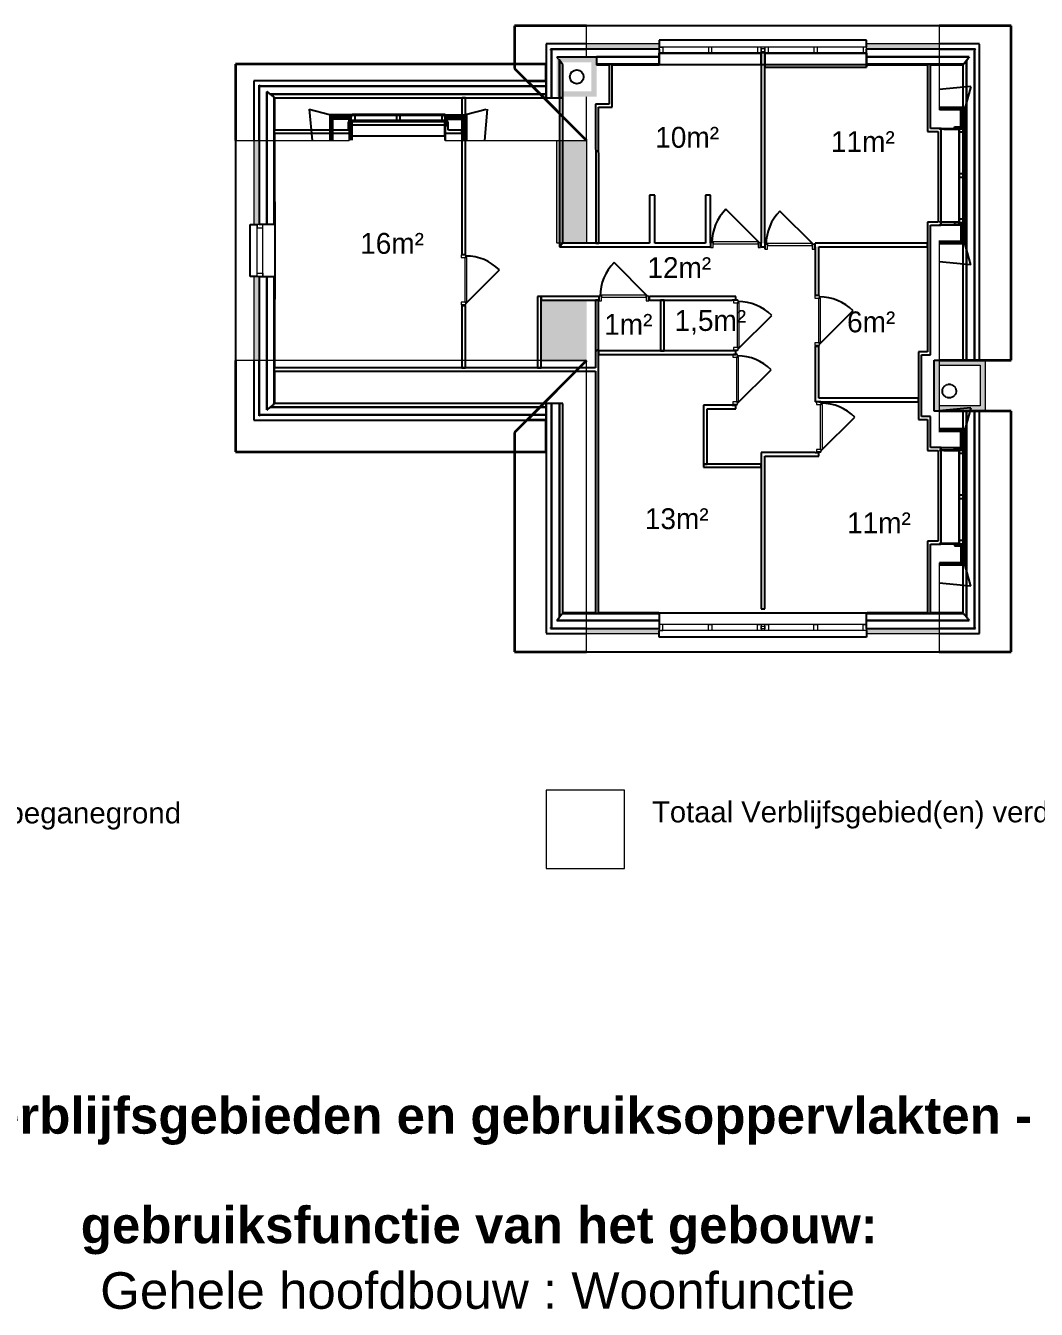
# Model space of a CAD drawing. Header units: millimetres. Extents: x -245 to 49755, y -245 to 41806.
# Drawn here: x 35945 to 39171, y 16622 to 20722 of the extents above; entities that cross this region are included whole.
import ezdxf

# ---------------------------------------------------------------- set-up
doc = ezdxf.new("R2010")
doc.units = ezdxf.units.MM
doc.linetypes.add('PUNKT2_S9', pattern=[1, 0, -1])
doc.linetypes.add('VERDECKT2_S2', pattern=[2.7, 2, -0.7])
doc.layers.add('Standard', color=7, linetype='Continuous', lineweight=25)
doc.styles.add('ARIAL', font='arial.ttf')

msp = doc.modelspace()

# ---------------------------------------------------------------- hatches: boundary and pattern name
at = {"layer": 'Standard', "linetype": 'PUNKT2_S9', "lineweight": 18}
h = msp.add_hatch(color=59, dxfattribs=at)
h.paths.add_polyline_path([(37735.2, 20663.4), (37735.2, 20646.7), (37967.4, 20646.7), (37967.4, 20663.4)])
h.paths.add_polyline_path([(38629.1, 20663.4), (38629.1, 20646.7), (38861.2, 20646.7), (38861.2, 20663.4)])
at = {"layer": 'Standard', "linetype": 'PUNKT2_S9', "lineweight": 25}
h = msp.add_hatch(color=59, dxfattribs=at)
h.paths.add_polyline_path([(37640.2, 20621.7), (37640.2, 20495.1), (37766.9, 20495.1), (37766.9, 20621.7)])
h.paths.add_polyline_path([(37656.9, 20511.7), (37656.9, 20605.1), (37750.2, 20605.1), (37750.2, 20511.7)], flags=16)
at = {"layer": 'Standard', "linetype": 'PUNKT2_S9', "lineweight": 18}
h = msp.add_hatch(color=59, dxfattribs=at)
h.paths.add_polyline_path([(36673.2, 19920.1), (36673.2, 19651.9), (36689.9, 19651.9), (36689.9, 19920.1)])
h.paths.add_polyline_path([(36673.2, 20086.7), (36689.9, 20086.7), (36689.9, 20354.9), (36673.2, 20354.9)])
at = {"layer": 'Standard', "linetype": 'PUNKT2_S9', "lineweight": 25}
for points in [[(37735.2, 20354.9), (37639.9, 20354.9), (37639.9, 20026.7), (37735.2, 20026.7)], [(37735.2, 19844.7), (37589.9, 19844.7), (37589.9, 19651.9), (37735.2, 19651.9)]]:
    msp.add_hatch(color=253, dxfattribs=at).paths.add_polyline_path(points)
at = {"layer": 'Standard', "linetype": 'PUNKT2_S9', "lineweight": 18}
for points in [[(38844.9, 19653.9), (38844.9, 19490.5), (38861.6, 19507.2), (38861.6, 19637.2)], [(38991.6, 19637.2), (39008.2, 19653.9), (38844.9, 19653.9), (38861.6, 19637.2)], [(38991.6, 19507.2), (39008.2, 19490.5), (39008.2, 19653.9), (38991.6, 19637.2)], [(38844.9, 19490.5), (39008.2, 19490.5), (38991.6, 19507.2), (38861.6, 19507.2)]]:
    msp.add_hatch(color=59, dxfattribs=at).paths.add_polyline_path(points)
h = msp.add_hatch(color=59, dxfattribs=at)
h.paths.add_polyline_path([(38629.1, 18780.1), (38861.2, 18780.1), (38861.2, 18796.7), (38629.1, 18796.7)])
h.paths.add_polyline_path([(37967.4, 18796.7), (37735.2, 18796.7), (37735.2, 18780.1), (37967.4, 18780.1)])

# ---------------------------------------------------------------- linework, layer by layer
at = {"layer": 'Standard', "color": 253, "linetype": 'Continuous', "lineweight": 18}
for p, q in [((37735.2, 20721.7), (37505.6, 20721.7)), ((37505.6, 20721.7), (37505.6, 20598.5)), ((39090.9, 20721.7), (38861.2, 20721.7)), ((39090.9, 19653.9), (39090.9, 20721.7)), ((37505.6, 20598.5), (36614.9, 20598.5)), ((36614.9, 20598.5), (36614.9, 20354.9)), ((37505.6, 20598.5), (37505.6, 20584.5)), ((37606.6, 20598.5), (37505.6, 20598.5)), ((37505.6, 20584.5), (37735.2, 20354.9)), ((37606.6, 20545.1), (37606.6, 20598.5)), ((37735.2, 20354.9), (37545, 20545.1)), ((37545, 20545.1), (37606.6, 20545.1)), ((36614.9, 19651.9), (36614.9, 19360.7)), ((37735.2, 19651.9), (37505.6, 19422.3)), ((37545, 19461.7), (37735.2, 19651.9)), ((38861.2, 19653.9), (39090.9, 19653.9)), ((39090.9, 19490.5), (38861.2, 19490.5)), ((39090.9, 18721.7), (39090.9, 19490.5)), ((37606.6, 19461.7), (37545, 19461.7)), ((37606.6, 19360.7), (37606.6, 19461.7)), ((37505.6, 19422.3), (37505.6, 19360.7)), ((36614.9, 19360.7), (37505.6, 19360.7)), ((37505.6, 19360.7), (37505.6, 18721.7)), ((37505.6, 19360.7), (37606.6, 19360.7)), ((37505.6, 18721.7), (37735.2, 18721.7)), ((38861.2, 18721.7), (39090.9, 18721.7))]:
    msp.add_line(p, q, dxfattribs=at)
at = {"layer": 'Standard', "color": 255, "linetype": 'Continuous', "lineweight": 35}
for p, q in [((37735.2, 20721.7), (37505.6, 20721.7)), ((37505.6, 20721.7), (37505.6, 20598.5)), ((39090.9, 20721.7), (38861.2, 20721.7)), ((39090.9, 19653.9), (39090.9, 20721.7)), ((37505.6, 20598.5), (36614.9, 20598.5)), ((36614.9, 20598.5), (36614.9, 20354.9)), ((37505.6, 20598.5), (37505.6, 20584.5)), ((37606.6, 20598.5), (37505.6, 20598.5)), ((37505.6, 20584.5), (37735.2, 20354.9)), ((37606.6, 20545.1), (37606.6, 20598.5)), ((37735.2, 20354.9), (37545, 20545.1)), ((37545, 20545.1), (37606.6, 20545.1)), ((36614.9, 19651.9), (36614.9, 19360.7)), ((37735.2, 19651.9), (37505.6, 19422.3)), ((37545, 19461.7), (37735.2, 19651.9)), ((38861.2, 19653.9), (39090.9, 19653.9)), ((39090.9, 19490.5), (38861.2, 19490.5)), ((39090.9, 18721.7), (39090.9, 19490.5)), ((37606.6, 19461.7), (37545, 19461.7)), ((37606.6, 19360.7), (37606.6, 19461.7)), ((37505.6, 19422.3), (37505.6, 19360.7)), ((36614.9, 19360.7), (37505.6, 19360.7)), ((37505.6, 19360.7), (37505.6, 18721.7)), ((37505.6, 19360.7), (37606.6, 19360.7)), ((37505.6, 18721.7), (37735.2, 18721.7)), ((38861.2, 18721.7), (39090.9, 18721.7))]:
    msp.add_line(p, q, dxfattribs=at)
at = {"layer": 'Standard', "color": 96, "linetype": 'VERDECKT2_S2', "lineweight": 18}
for p, q in [((37735.2, 20621.7), (37735.2, 20721.7)), ((38861.2, 20721.7), (38861.2, 20452.5)), ((37735.2, 20354.9), (37735.2, 20495.1)), ((36614.9, 20354.9), (36976.8, 20354.9)), ((37283.9, 20354.9), (37448.2, 20354.9)), ((37448.2, 20354.9), (37735.2, 20354.9)), ((38861.2, 20032.9), (38861.2, 19426)), ((37735.2, 19651.9), (36614.9, 19651.9)), ((37735.2, 18721.7), (37735.2, 19651.9)), ((38861.2, 19006.4), (38861.2, 18721.7))]:
    msp.add_line(p, q, dxfattribs=at)
at = {"layer": 'Standard', "color": 1, "linetype": 'VERDECKT2_S2', "lineweight": -3}
for p, q in [((38298.2, 20721.7), (37735.2, 20721.7)), ((38298.2, 20721.7), (37735.2, 20721.7)), ((38861.2, 20721.7), (38298.2, 20721.7)), ((38861.2, 20721.7), (38298.2, 20721.7)), ((37606.6, 20663.4), (37606.6, 20491.7)), ((37735.2, 20663.4), (37606.6, 20663.4)), ((38989.9, 20663.4), (38861.2, 20663.4)), ((38989.9, 19653.9), (38989.9, 20663.4)), ((37623.2, 20642.6), (37619.9, 20646.7)), ((37619.9, 20646.7), (37735.2, 20646.7)), ((37735.2, 20646.7), (37619.9, 20646.7)), ((37619.9, 20646.7), (37623.2, 20642.6)), ((37623.2, 20491.7), (37623.2, 20642.6)), ((37623.2, 20642.6), (37623.2, 20491.7)), ((38861.2, 20646.7), (38976.6, 20646.7)), ((38976.6, 20646.7), (38861.2, 20646.7)), ((38976.6, 20646.7), (38973.2, 20642.6)), ((38973.2, 20642.6), (38976.6, 20646.7)), ((38973.2, 20642.6), (38973.2, 19653.9)), ((38973.2, 19653.9), (38973.2, 20642.6)), ((37648.2, 20611.3), (37639.9, 20621.7)), ((37639.9, 20621.7), (37735.2, 20621.7)), ((37648.2, 20491.7), (37648.2, 20611.3)), ((38956.6, 20621.7), (38861.2, 20621.7)), ((38861.2, 20621.7), (38956.6, 20621.7)), ((38861.2, 20598.8), (38938.2, 20598.8)), ((38938.2, 20598.8), (38861.2, 20598.8)), ((38861.2, 20596.7), (38936.6, 20596.7)), ((38936.6, 20596.7), (38936.6, 20392.6)), ((38938.2, 20598.8), (38948.2, 20611.3)), ((38948.2, 20611.3), (38938.2, 20598.8)), ((38956.6, 20621.7), (38948.2, 20611.3)), ((38948.2, 20611.3), (38956.6, 20621.7)), ((38948.2, 20611.3), (38948.2, 19653.9)), ((38948.2, 19653.9), (38948.2, 20611.3)), ((37606.6, 20545.1), (36673.2, 20545.1)), ((36673.2, 20545.1), (36673.2, 20354.9)), ((37606.6, 20528.4), (37606.6, 20545.1)), ((36689.9, 20531.7), (36694.1, 20528.4)), ((36689.9, 20354.9), (36689.9, 20531.7)), ((36689.9, 20531.7), (36689.9, 20354.9)), ((36694.1, 20528.4), (36689.9, 20531.7)), ((36694.1, 20528.4), (37606.6, 20528.4)), ((37606.6, 20528.4), (36694.1, 20528.4)), ((36714.9, 20511.7), (36725.3, 20503.4)), ((36714.9, 20511.7), (36714.9, 20354.9)), ((36725.3, 20503.4), (36714.9, 20511.7)), ((36714.9, 20354.9), (36714.9, 20511.7)), ((36725.3, 20503.4), (37606.6, 20503.4)), ((36737.8, 20493.4), (36725.3, 20503.4)), ((37606.6, 20503.4), (36725.3, 20503.4)), ((36725.3, 20503.4), (36737.8, 20493.4)), ((37606.6, 20522.6), (37606.6, 20528.4)), ((37606.6, 20503.4), (37606.6, 20522.6)), ((37606.6, 20491.7), (37606.6, 20503.4)), ((36737.8, 20354.9), (36737.8, 20493.4)), ((36737.8, 20493.4), (36737.8, 20354.9)), ((36739.9, 20491.7), (37336.6, 20491.7)), ((36739.9, 20388.1), (36739.9, 20491.7)), ((37348.2, 20491.7), (37336.6, 20491.7)), ((37336.6, 20491.7), (37336.6, 20388.1)), ((37336.6, 20491.7), (37348.2, 20491.7)), ((37348.2, 20354.9), (37348.2, 20491.7)), ((37348.2, 20491.7), (37606.6, 20491.7)), ((37606.6, 20491.7), (37623.2, 20491.7)), ((37623.2, 20491.7), (37629.1, 20491.7)), ((37629.1, 20491.7), (37648.2, 20491.7)), ((37283.9, 20435.3), (36976.8, 20435.3)), ((36976.8, 20435.3), (36976.8, 20354.9)), ((37283.9, 20435.3), (36976.8, 20435.3)), ((36976.8, 20435.3), (36976.8, 20354.9)), ((37283.9, 20354.9), (37283.9, 20435.3)), ((37283.9, 20354.9), (37283.9, 20435.3)), ((37648.2, 20441.9), (37648.2, 20354.9)), ((37659.9, 20430.2), (37648.2, 20441.9)), ((37659.9, 20354.9), (37659.9, 20430.2)), ((36974.2, 20388.1), (36739.9, 20388.1)), ((36739.9, 20378.4), (36976.8, 20378.4)), ((36739.9, 20354.9), (36739.9, 20378.4)), ((36974.2, 20414.7), (36974.2, 20388.1)), ((36976.8, 20414.7), (36974.2, 20414.7)), ((37293.6, 20414.7), (37283.9, 20414.7)), ((37283.9, 20405.1), (37283.9, 20388.1)), ((37283.9, 20388.1), (37283.9, 20378.4)), ((37283.9, 20378.4), (37336.6, 20378.4)), ((37293.6, 20388.1), (37293.6, 20414.7)), ((37336.6, 20388.1), (37293.6, 20388.1)), ((37336.6, 20388.1), (37336.6, 20378.4)), ((37336.6, 20378.4), (37336.6, 20388.1)), ((37336.6, 20378.4), (37336.6, 20354.9)), ((38866.7, 20393.6), (38861.2, 20393.6)), ((38939.8, 20392.6), (38861.2, 20392.6)), ((38866.7, 20392.6), (38866.7, 20393.6)), ((38939.8, 20085.4), (38939.8, 20392.6)), ((36614.9, 20354.9), (36614.9, 20003.4)), ((36614.9, 20354.9), (36614.9, 20003.4)), ((38861.2, 20085.4), (38939.8, 20085.4)), ((38861.2, 20084.4), (38866.7, 20084.4)), ((38866.7, 20084.4), (38866.7, 20085.4)), ((38936.6, 20085.4), (38936.6, 19653.9)), ((36614.9, 20003.4), (36614.9, 19651.9)), ((36614.9, 20003.4), (36614.9, 19651.9)), ((36673.2, 19651.9), (36673.2, 19461.7)), ((36689.9, 19475.1), (36689.9, 19651.9)), ((36689.9, 19651.9), (36689.9, 19475.1)), ((36714.9, 19651.9), (36714.9, 19495.1)), ((36714.9, 19495.1), (36714.9, 19651.9)), ((36737.8, 19513.4), (36737.8, 19651.9)), ((36737.8, 19651.9), (36737.8, 19513.4)), ((36739.9, 19628.4), (36739.9, 19651.9)), ((37336.6, 19651.9), (37336.6, 19628.4)), ((37348.2, 19628.4), (37348.2, 19651.9)), ((38844.9, 19490.5), (38844.9, 19653.9)), ((38844.9, 19653.9), (38861.2, 19653.9)), ((38844.9, 19490.5), (38844.9, 19653.9)), ((38844.9, 19653.9), (38861.2, 19653.9)), ((38936.6, 19653.9), (38948.2, 19653.9)), ((38948.2, 19653.9), (38967.4, 19653.9)), ((38967.4, 19653.9), (38973.2, 19653.9)), ((36739.9, 19515.1), (36739.9, 19618.7)), ((37336.6, 19628.4), (37348.2, 19628.4)), ((36694.1, 19478.4), (36689.9, 19475.1)), ((36689.9, 19475.1), (36694.1, 19478.4)), ((37606.6, 19478.4), (36694.1, 19478.4)), ((36694.1, 19478.4), (37606.6, 19478.4)), ((36725.3, 19503.4), (36714.9, 19495.1)), ((36714.9, 19495.1), (36725.3, 19503.4)), ((36725.3, 19503.4), (36737.8, 19513.4)), ((36737.8, 19513.4), (36725.3, 19503.4)), ((37606.6, 19503.4), (36725.3, 19503.4)), ((36725.3, 19503.4), (37606.6, 19503.4)), ((37606.6, 19515.1), (36739.9, 19515.1)), ((37606.6, 19515.1), (37606.6, 18780.1)), ((37623.2, 19515.1), (37606.6, 19515.1)), ((37606.6, 19503.4), (37606.6, 19515.1)), ((37606.6, 19484.2), (37606.6, 19503.4)), ((37606.6, 19478.4), (37606.6, 19484.2)), ((37606.6, 19461.7), (37606.6, 19478.4)), ((37623.2, 18800.9), (37623.2, 19515.1)), ((37623.2, 19515.1), (37623.2, 18800.9)), ((37629.1, 19515.1), (37623.2, 19515.1)), ((37648.2, 19515.1), (37629.1, 19515.1)), ((37648.2, 18832.1), (37648.2, 19515.1)), ((37648.2, 19515.1), (37648.2, 18832.1)), ((37659.9, 19515.1), (37648.2, 19515.1)), ((37659.9, 18846.7), (37659.9, 19515.1)), ((38861.2, 19490.5), (38844.9, 19490.5)), ((38861.2, 19490.5), (38844.9, 19490.5)), ((38948.2, 19490.5), (38936.6, 19490.5)), ((38936.6, 19490.5), (38936.6, 19373.5)), ((38967.4, 19490.5), (38948.2, 19490.5)), ((38948.2, 19490.5), (38948.2, 18832.1)), ((38948.2, 18832.1), (38948.2, 19490.5)), ((38973.2, 19490.5), (38967.4, 19490.5)), ((38973.2, 19490.5), (38973.2, 18800.9)), ((38973.2, 18800.9), (38973.2, 19490.5)), ((38989.9, 18780.1), (38989.9, 19490.5)), ((36673.2, 19461.7), (37606.6, 19461.7)), ((38866.7, 19374.5), (38861.2, 19374.5)), ((38939.8, 19373.5), (38861.2, 19373.5)), ((38866.7, 19373.5), (38866.7, 19374.5)), ((38939.8, 19066.4), (38939.8, 19373.5)), ((38861.2, 19066.4), (38939.8, 19066.4)), ((38861.2, 19065.3), (38866.7, 19065.3)), ((38866.7, 19065.3), (38866.7, 19066.4)), ((38936.6, 19066.4), (38936.6, 18846.7)), ((37648.2, 18832.1), (37639.9, 18821.7)), ((37639.9, 18821.7), (37648.2, 18832.1)), ((37639.9, 18821.7), (37735.2, 18821.7)), ((37735.2, 18821.7), (37639.9, 18821.7)), ((37658.2, 18844.6), (37648.2, 18832.1)), ((37648.2, 18832.1), (37658.2, 18844.6)), ((37735.2, 18844.6), (37658.2, 18844.6)), ((38938.2, 18844.6), (38861.2, 18844.6)), ((38861.2, 18821.7), (38956.6, 18821.7)), ((38956.6, 18821.7), (38861.2, 18821.7)), ((38948.2, 18832.1), (38938.2, 18844.6)), ((38938.2, 18844.6), (38948.2, 18832.1)), ((38948.2, 18832.1), (38956.6, 18821.7)), ((38956.6, 18821.7), (38948.2, 18832.1)), ((37606.6, 18780.1), (37735.2, 18780.1)), ((37619.9, 18796.7), (37623.2, 18800.9)), ((37623.2, 18800.9), (37619.9, 18796.7)), ((37735.2, 18796.7), (37619.9, 18796.7)), ((37619.9, 18796.7), (37735.2, 18796.7)), ((38976.6, 18796.7), (38861.2, 18796.7)), ((38861.2, 18796.7), (38976.6, 18796.7)), ((38861.2, 18780.1), (38989.9, 18780.1)), ((38973.2, 18800.9), (38976.6, 18796.7)), ((38976.6, 18796.7), (38973.2, 18800.9)), ((37735.2, 18721.7), (38298.2, 18721.7)), ((37735.2, 18721.7), (38298.2, 18721.7)), ((38298.2, 18721.7), (38861.2, 18721.7)), ((38298.2, 18721.7), (38861.2, 18721.7))]:
    msp.add_line(p, q, dxfattribs=at)
at = {"layer": 'Standard', "color": 36, "linetype": 'Continuous', "lineweight": 18}
for p, q in [((37967.4, 20663.4), (37735.2, 20663.4)), ((37967.4, 20663.4), (37967.4, 20653.4)), ((38629.1, 20653.4), (38629.1, 20663.4)), ((38861.2, 20663.4), (38629.1, 20663.4)), ((37735.2, 20646.7), (37967.4, 20646.7)), ((37967.4, 20653.4), (37967.4, 20646.7)), ((38629.1, 20646.7), (38629.1, 20653.4)), ((38629.1, 20646.7), (38861.2, 20646.7)), ((36673.2, 20354.9), (36673.2, 20086.7)), ((36689.9, 20086.7), (36689.9, 20354.9)), ((36683.2, 20086.7), (36673.2, 20086.7)), ((36689.9, 20086.7), (36683.2, 20086.7)), ((36673.2, 19920.1), (36683.2, 19920.1)), ((36673.2, 19920.1), (36673.2, 19651.9)), ((36683.2, 19920.1), (36689.9, 19920.1)), ((36689.9, 19651.9), (36689.9, 19920.1)), ((37967.4, 18796.7), (37735.2, 18796.7)), ((37735.2, 18780.1), (37967.4, 18780.1)), ((37967.4, 18796.7), (37967.4, 18790.1)), ((37967.4, 18790.1), (37967.4, 18780.1)), ((38629.1, 18790.1), (38629.1, 18796.7)), ((38861.2, 18796.7), (38629.1, 18796.7)), ((38629.1, 18780.1), (38629.1, 18790.1)), ((38629.1, 18780.1), (38861.2, 18780.1))]:
    msp.add_line(p, q, dxfattribs=at)
at = {"layer": 'Standard', "color": 117, "linetype": 'Continuous', "lineweight": -3}
for p, q in [((38629.1, 20675.1), (37967.4, 20675.1)), ((37967.4, 20675.1), (37967.4, 20653.4)), ((38629.1, 20653.4), (38629.1, 20675.1)), ((36661.6, 19920.1), (36661.6, 20086.7)), ((36661.6, 20086.7), (36683.2, 20086.7)), ((36683.2, 19920.1), (36661.6, 19920.1)), ((37967.4, 18768.4), (37967.4, 18790.1)), ((38629.1, 18790.1), (38629.1, 18768.4)), ((38629.1, 18768.4), (37967.4, 18768.4))]:
    msp.add_line(p, q, dxfattribs=at)
at = {"layer": 'Standard', "color": 255, "linetype": 'Continuous', "lineweight": -3}
for p, q in [((37967.4, 20646.7), (37735.2, 20646.7)), ((37967.4, 20646.7), (37967.4, 20634.4)), ((37967.4, 20634.4), (37967.4, 20621.7)), ((38861.2, 20646.7), (38629.1, 20646.7)), ((38629.1, 20634.4), (38629.1, 20646.7)), ((38629.1, 20621.7), (38629.1, 20634.4)), ((37735.2, 20621.7), (37967.4, 20621.7)), ((38292.4, 20596.7), (38292.4, 20026.7)), ((38304.1, 20596.7), (38292.4, 20596.7)), ((38304.1, 20026.7), (38304.1, 20596.7)), ((38629.1, 20621.7), (38861.2, 20621.7)), ((37659.9, 20491.7), (37648.2, 20491.7)), ((37648.2, 20491.7), (37648.2, 20441.9)), ((37659.9, 20430.2), (37659.9, 20491.7)), ((37648.2, 20441.9), (37659.9, 20430.2)), ((36689.9, 20354.9), (36689.9, 20086.7)), ((36714.9, 20086.7), (36714.9, 20354.9)), ((37336.6, 20354.9), (37336.6, 19990.1)), ((37348.2, 19990.1), (37348.2, 20354.9)), ((37648.2, 20354.9), (37648.2, 20015.1)), ((37659.9, 20026.7), (37659.9, 20354.9)), ((37952.8, 20180.9), (37936.1, 20180.9)), ((37936.1, 20180.9), (37936.1, 20026.7)), ((37952.8, 20026.7), (37952.8, 20180.9)), ((38114.6, 20180.9), (38114.6, 20026.7)), ((38131.2, 20180.9), (38114.6, 20180.9)), ((38131.2, 20026.7), (38131.2, 20180.9)), ((38286.7, 20028.5), (38179.7, 20135.5)), ((38459.5, 20022.7), (38352.5, 20129.7)), ((36702.2, 20086.7), (36689.9, 20086.7)), ((36714.9, 20086.7), (36702.2, 20086.7)), ((37659.9, 20026.7), (37648.2, 20015.1)), ((37648.2, 20015.1), (37659.9, 20026.7)), ((37648.2, 20015.1), (38131.2, 20015.1)), ((37936.1, 20026.7), (37659.9, 20026.7)), ((38114.6, 20026.7), (37952.8, 20026.7)), ((38131.2, 20026.7), (38131.2, 20015.1)), ((38131.2, 20026.7), (38131.2, 20015.2)), ((38290.8, 20015.2), (38290.8, 20026.7)), ((38292.4, 20015.1), (38292.4, 20026.7)), ((38292.4, 20015.1), (38304.1, 20015.1)), ((38304.1, 20026.7), (38304.1, 20015.1)), ((38304.1, 20020.9), (38304.1, 20009.3)), ((38463.6, 20009.3), (38463.6, 20020.9)), ((38465.2, 20015.1), (38465.2, 20026.7)), ((38823.2, 20026.7), (38465.2, 20026.7)), ((38465.3, 20015.1), (38465.3, 19859.8)), ((38477, 20015.1), (38823.2, 20015.1)), ((38477, 19859.8), (38477, 20015.1)), ((38823.2, 20015.1), (38823.2, 20026.7)), ((37348.2, 19990.1), (37336.6, 19990.1)), ((37348.1, 19990.1), (37336.6, 19990.1)), ((37349.9, 19834.6), (37456.9, 19941.6)), ((37929.9, 19858.2), (37822.9, 19965.2)), ((36689.9, 19920.1), (36689.9, 19651.9)), ((36689.9, 19920.1), (36702.2, 19920.1)), ((36702.2, 19920.1), (36714.9, 19920.1)), ((36714.9, 19651.9), (36714.9, 19920.1)), ((37589.9, 19856.4), (37578.2, 19856.4)), ((37578.2, 19856.4), (37578.2, 19628.4)), ((37774.4, 19856.4), (37589.9, 19856.4)), ((37589.9, 19856.4), (37589.9, 19844.7)), ((37589.9, 19628.4), (37589.9, 19856.4)), ((37589.9, 19844.7), (37774.4, 19844.7)), ((37774.4, 19856.4), (37774.4, 19844.7)), ((37774.4, 19856.4), (37774.4, 19844.8)), ((37934, 19844.8), (37934, 19856.4)), ((37936.1, 19844.7), (37936.1, 19856.4)), ((38211.6, 19856.4), (37936.1, 19856.4)), ((37936.1, 19844.7), (38199.9, 19844.7)), ((37971.6, 19844.7), (37971.6, 19683.1)), ((37983.2, 19844.7), (37971.6, 19844.7)), ((37983.2, 19683.1), (37983.2, 19844.7)), ((38211.6, 19844.7), (38199.9, 19844.7)), ((38217.3, 19844.7), (38205.7, 19844.7)), ((38211.6, 19844.7), (38211.6, 19856.4)), ((38477, 19859.8), (38465.3, 19859.8)), ((38476.8, 19859.8), (38465.3, 19859.8)), ((37336.6, 19830.5), (37348.1, 19830.5)), ((37336.6, 19828.4), (37348.2, 19828.4)), ((37336.6, 19828.4), (37336.6, 19651.9)), ((37348.2, 19651.9), (37348.2, 19828.4)), ((38478.7, 19704.4), (38585.6, 19811.4)), ((38219.1, 19689.3), (38326.1, 19796.3)), ((38199.9, 19683.1), (37773.2, 19683.1)), ((37773.2, 19683.1), (37773.2, 19671.4)), ((37971.6, 19683.1), (37983.2, 19683.1)), ((38211.6, 19683.1), (38199.9, 19683.1)), ((38205.7, 19685.2), (38217.3, 19685.2)), ((38211.6, 19671.4), (38211.6, 19683.1)), ((38465.3, 19700.3), (38476.8, 19700.3)), ((38465.3, 19698.2), (38477, 19698.2)), ((38465.3, 19698.2), (38465.3, 19519.8)), ((38477, 19531.5), (38477, 19698.2)), ((37773.2, 19671.4), (38199.9, 19671.4)), ((38199.9, 19671.4), (38211.6, 19671.4)), ((38215.5, 19671.4), (38203.9, 19671.4)), ((37578.2, 19628.4), (37589.9, 19628.4)), ((38217.3, 19516), (38324.3, 19623)), ((38477, 19519.8), (38465.3, 19519.8)), ((38482.7, 19519.8), (38471.1, 19519.8)), ((38794.9, 19531.5), (38477, 19531.5)), ((38477, 19519.8), (38794.9, 19519.8)), ((38794.9, 19519.8), (38794.9, 19531.5)), ((38199.9, 19509.7), (38108.2, 19509.7)), ((38108.2, 19509.7), (38108.2, 19498.1)), ((38108.2, 19498.1), (38108.2, 19321.4)), ((38119.9, 19321.4), (38119.9, 19498.1)), ((38119.9, 19498.1), (38199.9, 19498.1)), ((38199.9, 19509.7), (38211.6, 19509.7)), ((38199.9, 19498.1), (38211.6, 19498.1)), ((38203.9, 19511.8), (38215.5, 19511.8)), ((38211.6, 19498.1), (38211.6, 19509.7)), ((38484.5, 19364.4), (38591.5, 19471.4)), ((38304.1, 19358.6), (38292.4, 19358.6)), ((38292.4, 19358.6), (38292.4, 19321.4)), ((38465.3, 19358.6), (38304.1, 19358.6)), ((38465.3, 19358.6), (38477, 19358.6)), ((38471.1, 19360.3), (38482.7, 19360.3)), ((38477, 19347), (38477, 19358.6)), ((38108.2, 19321.4), (38119.9, 19321.4)), ((38292.4, 19321.4), (38292.4, 19311.7)), ((38292.4, 19311.7), (38292.4, 18859.1)), ((38304.1, 18859.1), (38304.1, 19347)), ((38304.1, 19347), (38477, 19347)), ((37967.4, 18821.7), (37735.2, 18821.7)), ((37967.4, 18821.7), (37967.4, 18809.1)), ((38292.4, 18859.1), (38304.1, 18859.1)), ((38861.2, 18821.7), (38629.1, 18821.7)), ((38629.1, 18809.1), (38629.1, 18821.7)), ((37735.2, 18796.7), (37967.4, 18796.7)), ((37967.4, 18809.1), (37967.4, 18796.7)), ((38629.1, 18796.7), (38629.1, 18809.1)), ((38629.1, 18796.7), (38861.2, 18796.7))]:
    msp.add_line(p, q, dxfattribs=at)
at = {"layer": 'Standard', "color": 2, "linetype": 'Continuous', "lineweight": 18}
for p, q in [((37967.4, 20653.4), (37978.6, 20653.4)), ((37967.4, 20634.4), (37967.4, 20653.4)), ((38629.1, 20653.4), (37967.4, 20653.4)), ((37978.6, 20634.4), (37967.4, 20634.4)), ((38629.1, 20634.4), (37967.4, 20634.4)), ((37978.6, 20653.4), (37978.6, 20634.4)), ((38135.4, 20653.4), (38124.2, 20653.4)), ((38124.2, 20653.4), (38124.2, 20634.4)), ((38124.2, 20634.4), (38135.4, 20634.4)), ((38135.4, 20634.4), (38135.4, 20653.4)), ((38292.2, 20653.4), (38281.1, 20653.4)), ((38281.1, 20653.4), (38281.1, 20634.4)), ((38281.1, 20634.4), (38292.2, 20634.4)), ((38292.2, 20634.4), (38292.2, 20653.4)), ((38304.2, 20648.1), (38292.2, 20648.1)), ((38292.2, 20648.1), (38292.2, 20639.7)), ((38292.2, 20639.7), (38304.2, 20639.7)), ((38315.4, 20653.4), (38304.2, 20653.4)), ((38304.2, 20653.4), (38304.2, 20634.4)), ((38304.2, 20639.7), (38304.2, 20648.1)), ((38304.2, 20634.4), (38315.4, 20634.4)), ((38315.4, 20634.4), (38315.4, 20653.4)), ((38472.2, 20653.4), (38461.1, 20653.4)), ((38461.1, 20653.4), (38461.1, 20634.4)), ((38461.1, 20634.4), (38472.2, 20634.4)), ((38472.2, 20634.4), (38472.2, 20653.4)), ((38629.1, 20653.4), (38617.9, 20653.4)), ((38617.9, 20653.4), (38617.9, 20634.4)), ((38617.9, 20634.4), (38629.1, 20634.4)), ((38629.1, 20634.4), (38629.1, 20653.4)), ((36683.2, 20086.7), (36683.2, 20075.6)), ((36702.2, 20086.7), (36683.2, 20086.7)), ((36683.2, 19920.1), (36683.2, 20086.7)), ((36683.2, 20075.6), (36702.2, 20075.6)), ((36702.2, 20075.6), (36702.2, 20086.7)), ((36702.2, 19920.1), (36702.2, 20086.7)), ((36683.2, 19920.1), (36683.2, 19931.2)), ((36683.2, 19931.2), (36702.2, 19931.2)), ((36702.2, 19931.2), (36702.2, 19920.1)), ((36702.2, 19920.1), (36683.2, 19920.1)), ((37978.6, 18809.1), (37967.4, 18809.1)), ((37967.4, 18809.1), (37967.4, 18790.1)), ((38629.1, 18809.1), (37967.4, 18809.1)), ((37967.4, 18790.1), (37978.6, 18790.1)), ((38629.1, 18790.1), (37967.4, 18790.1)), ((37978.6, 18790.1), (37978.6, 18809.1)), ((38124.2, 18790.1), (38124.2, 18809.1)), ((38124.2, 18809.1), (38135.4, 18809.1)), ((38135.4, 18790.1), (38124.2, 18790.1)), ((38135.4, 18809.1), (38135.4, 18790.1)), ((38281.1, 18790.1), (38281.1, 18809.1)), ((38281.1, 18809.1), (38292.2, 18809.1)), ((38292.2, 18790.1), (38281.1, 18790.1)), ((38292.2, 18809.1), (38292.2, 18790.1)), ((38292.2, 18795.4), (38292.2, 18803.7)), ((38292.2, 18803.7), (38304.2, 18803.7)), ((38304.2, 18795.4), (38292.2, 18795.4)), ((38304.2, 18790.1), (38304.2, 18809.1)), ((38304.2, 18809.1), (38315.4, 18809.1)), ((38304.2, 18803.7), (38304.2, 18795.4)), ((38315.4, 18790.1), (38304.2, 18790.1)), ((38315.4, 18809.1), (38315.4, 18790.1)), ((38461.1, 18790.1), (38461.1, 18809.1)), ((38461.1, 18809.1), (38472.2, 18809.1)), ((38472.2, 18790.1), (38461.1, 18790.1)), ((38472.2, 18809.1), (38472.2, 18790.1)), ((38617.9, 18790.1), (38617.9, 18809.1)), ((38617.9, 18809.1), (38629.1, 18809.1)), ((38629.1, 18790.1), (38617.9, 18790.1)), ((38629.1, 18809.1), (38629.1, 18790.1))]:
    msp.add_line(p, q, dxfattribs=at)
at = {"layer": 'Standard', "color": 51, "linetype": 'Continuous', "lineweight": -3}
for p, q in [((38292.4, 20634.4), (37967.4, 20634.4)), ((37967.4, 20634.4), (38292.4, 20634.4)), ((37967.4, 20596.7), (37967.4, 20634.4)), ((37967.4, 20634.4), (37967.4, 20596.7)), ((38292.4, 20634.4), (38292.4, 20596.7)), ((38292.4, 20596.7), (38292.4, 20634.4)), ((38304.1, 20634.4), (38304.1, 20589.4)), ((38304.1, 20589.4), (38304.1, 20634.4)), ((38304.1, 20634.4), (38629.1, 20634.4)), ((38629.1, 20634.4), (38304.1, 20634.4)), ((38629.1, 20589.4), (38629.1, 20634.4)), ((38629.1, 20634.4), (38629.1, 20589.4)), ((37967.4, 20621.7), (37766.9, 20621.7)), ((37766.9, 20621.7), (37766.9, 20598.8)), ((37766.9, 20598.8), (37967.4, 20598.8)), ((37967.4, 20621.7), (37967.4, 20598.8)), ((38292.4, 20596.7), (37967.4, 20596.7)), ((38292.4, 20596.7), (37967.4, 20596.7)), ((38304.1, 20589.4), (38629.1, 20589.4)), ((38304.1, 20589.4), (38629.1, 20589.4)), ((38629.1, 20598.8), (38629.1, 20621.7)), ((38861.2, 20621.7), (38629.1, 20621.7)), ((38629.1, 20598.8), (38861.2, 20598.8)), ((38961.7, 20527), (38861.2, 20517.8)), ((38961.7, 20527), (38944.1, 20461.8)), ((36849.5, 20455.4), (36914.6, 20437.7)), ((36849.5, 20455.4), (36858.7, 20354.9)), ((37414.9, 20454.4), (37353.2, 20437.7)), ((37418.3, 20455.4), (37409.1, 20354.9)), ((36714.9, 20354.9), (36714.9, 20086.7)), ((36737.8, 20088.4), (36737.8, 20354.9)), ((36737.8, 20086.7), (36714.9, 20086.7)), ((36737.8, 20086.7), (36737.8, 20088.4)), ((38961.7, 19958.1), (38944.1, 20023.3)), ((38961.7, 19958.1), (38861.2, 19967.3)), ((36714.9, 19920.1), (36737.8, 19920.1)), ((36714.9, 19920.1), (36714.9, 19651.9)), ((36737.8, 19918.4), (36737.8, 19920.1)), ((36737.8, 19651.9), (36737.8, 19918.4)), ((38961.7, 19500.8), (38861.2, 19491.6)), ((38961.7, 19500.8), (38944.1, 19435.6)), ((38961.7, 18931.9), (38944.1, 18997.1)), ((38961.7, 18931.9), (38861.2, 18941.1)), ((37965.7, 18844.6), (37735.2, 18844.6)), ((37735.2, 18821.7), (37967.4, 18821.7)), ((37967.4, 18844.6), (37965.7, 18844.6)), ((37967.4, 18844.6), (37967.4, 18821.7)), ((38629.1, 18821.7), (38629.1, 18844.6)), ((38630.7, 18844.6), (38629.1, 18844.6)), ((38629.1, 18821.7), (38861.2, 18821.7)), ((38861.2, 18844.6), (38630.7, 18844.6))]:
    msp.add_line(p, q, dxfattribs=at)
at = {"layer": 'Standard', "color": 7, "linetype": 'Continuous', "lineweight": -3}
for p, q in [((37648.2, 20611.3), (37648.2, 20491.7)), ((37659.9, 20596.7), (37648.2, 20611.3)), ((37659.9, 20491.7), (37659.9, 20596.7)), ((38665.5, 20596.7), (37931, 20596.7)), ((37648.2, 20491.7), (37659.9, 20491.7)), ((38939.9, 20460.5), (38862.3, 20460.5)), ((38939.9, 20457.5), (38939.9, 20460.5)), ((38940.7, 20393.4), (38940.7, 20460.5)), ((38943.7, 20460.5), (38940.7, 20460.5)), ((38943.7, 20393.4), (38943.7, 20460.5)), ((36983.1, 20437.4), (36916, 20437.4)), ((36916, 20437.4), (36916, 20434.4)), ((36983.1, 20434.4), (36916, 20434.4)), ((36919, 20433.5), (36916, 20433.5)), ((36916, 20433.5), (36916, 20355.9)), ((36919, 20434.4), (36919, 20355.9)), ((36983.9, 20429.4), (36919, 20429.4)), ((36983.9, 20423), (36919, 20423)), ((36924, 20429.4), (36924, 20355.9)), ((36925.3, 20434.4), (36925.3, 20429.4)), ((36977.6, 20429.4), (36978.2, 20434.4)), ((36977.6, 20429.4), (36983.7, 20429.4)), ((36977.6, 20403), (36977.6, 20423)), ((36980.2, 20434.4), (36978.2, 20434.4)), ((36980.2, 20434.4), (36980.2, 20433.2)), ((36983.9, 20433.2), (36980.2, 20433.2)), ((36983.1, 20437.4), (36983.1, 20434.4)), ((36983.9, 20433.2), (36983.9, 20437.7)), ((36983.9, 20437.7), (37283.9, 20437.7)), ((36985.2, 20433.2), (36983.9, 20433.2)), ((36983.9, 20418.7), (36983.9, 20429.4)), ((36983.9, 20418.7), (36983.9, 20429.4)), ((36983.9, 20429.4), (36985.2, 20429.4)), ((36983.9, 20418.7), (36983.9, 20429.4)), ((36983.9, 20418.7), (36983.9, 20355.9)), ((36983.9, 20418.7), (37283.9, 20418.7)), ((36985.2, 20429.4), (36985.2, 20433.2)), ((36985.2, 20429.4), (36985.2, 20433.2)), ((36985.2, 20429.4), (36985.2, 20433.2)), ((36985.4, 20418.7), (36985.4, 20355.9)), ((37283.9, 20437.7), (36987, 20437.7)), ((37287, 20418.7), (36987, 20418.7)), ((36995.1, 20437.7), (36995.1, 20418.7)), ((37128.3, 20437.7), (37128.3, 20418.7)), ((37139.5, 20437.7), (37139.5, 20418.7)), ((37272.7, 20437.7), (37272.7, 20418.7)), ((37282.4, 20418.7), (37282.4, 20355.9)), ((37282.6, 20429.4), (37282.6, 20433.2)), ((37282.6, 20429.4), (37282.6, 20433.2)), ((37282.6, 20433.2), (37283.9, 20433.2)), ((37282.6, 20429.4), (37282.6, 20433.2)), ((37283.9, 20429.4), (37282.6, 20429.4)), ((37283.9, 20433.2), (37283.9, 20437.7)), ((37283.9, 20433.2), (37287.6, 20433.2)), ((37283.9, 20418.7), (37283.9, 20429.4)), ((37283.9, 20418.7), (37283.9, 20429.4)), ((37283.9, 20418.7), (37283.9, 20429.4)), ((37283.9, 20429.4), (37348.5, 20429.4)), ((37283.9, 20423), (37348.5, 20423)), ((37283.9, 20418.7), (37283.9, 20355.9)), ((37290.2, 20429.4), (37284.1, 20429.4)), ((37284.7, 20437.4), (37284.7, 20434.4)), ((37284.7, 20437.4), (37351.5, 20437.4)), ((37284.7, 20434.4), (37351.5, 20434.4)), ((37287.6, 20434.4), (37289.6, 20434.4)), ((37287.6, 20434.4), (37287.6, 20433.2)), ((37290.2, 20429.4), (37289.6, 20434.4)), ((37290.2, 20403), (37290.2, 20423)), ((37342.2, 20434.4), (37342.2, 20429.4)), ((37343.5, 20429.4), (37343.5, 20353.1)), ((37348.5, 20434.4), (37348.5, 20355.9)), ((37348.5, 20433.5), (37351.5, 20433.5)), ((37351.5, 20437.4), (37351.5, 20434.4)), ((37351.5, 20433.5), (37351.5, 20354.9)), ((38940.7, 20457.5), (38862.3, 20457.5)), ((38935.7, 20452.5), (38862.3, 20452.5)), ((38929.4, 20392.6), (38929.4, 20457.5)), ((38935.7, 20392.6), (38935.7, 20457.5)), ((38940.7, 20451.2), (38935.7, 20451.2)), ((36983.9, 20403), (36977.6, 20403)), ((37283.9, 20403), (37290.2, 20403)), ((38925.1, 20392.6), (38862.3, 20392.6)), ((38925.1, 20391.1), (38862.3, 20391.1)), ((38909.4, 20398.9), (38929.4, 20398.9)), ((38909.4, 20392.6), (38909.4, 20398.9)), ((38925.1, 20392.6), (38935.7, 20392.6)), ((38925.1, 20392.6), (38935.7, 20392.6)), ((38925.1, 20392.6), (38935.7, 20392.6)), ((38925.1, 20392.6), (38925.1, 20092.6)), ((38925.1, 20089.4), (38925.1, 20389.4)), ((38944.1, 20381.4), (38925.1, 20381.4)), ((38935.7, 20398.9), (38935.7, 20392.7)), ((38935.7, 20398.9), (38940.7, 20398.2)), ((38935.7, 20392.6), (38935.7, 20391.2)), ((38935.7, 20391.2), (38939.6, 20391.2)), ((38935.7, 20391.2), (38939.6, 20391.2)), ((38935.7, 20391.2), (38939.6, 20391.2)), ((38936.6, 20392.6), (38936.6, 20085.4)), ((38940.7, 20396.2), (38939.6, 20396.2)), ((38939.6, 20392.6), (38939.6, 20396.2)), ((38939.6, 20392.6), (38944.1, 20392.6)), ((38939.6, 20391.2), (38939.6, 20392.6)), ((38940.7, 20396.2), (38940.7, 20398.2)), ((38943.7, 20393.4), (38940.7, 20393.4)), ((38944.1, 20392.6), (38944.1, 20092.6)), ((38944.1, 20092.6), (38944.1, 20389.4)), ((38944.1, 20248.1), (38925.1, 20248.1)), ((38944.1, 20237), (38925.1, 20237)), ((36739.9, 20159.1), (36739.9, 19847.7)), ((38925.1, 20094.1), (38862.3, 20094.1)), ((38925.1, 20092.6), (38862.3, 20092.6)), ((38909.4, 20092.6), (38909.4, 20086.2)), ((38944.1, 20103.7), (38925.1, 20103.7)), ((38925.1, 20092.6), (38935.7, 20092.6)), ((38925.1, 20092.6), (38935.7, 20092.6)), ((38925.1, 20092.6), (38935.7, 20092.6)), ((38929.4, 20092.5), (38929.4, 20027.9)), ((38935.7, 20093.9), (38939.6, 20093.9)), ((38935.7, 20093.9), (38939.6, 20093.9)), ((38935.7, 20093.9), (38939.6, 20093.9)), ((38935.7, 20092.6), (38935.7, 20093.9)), ((38935.7, 20092.6), (38935.7, 20027.9)), ((38935.7, 20086.2), (38935.7, 20092.4)), ((38939.6, 20093.9), (38939.6, 20092.6)), ((38939.6, 20092.6), (38939.6, 20088.9)), ((38939.6, 20092.6), (38944.1, 20092.6)), ((38943.7, 20091.7), (38940.7, 20091.7)), ((38940.7, 20091.7), (38940.7, 20024.9)), ((38943.7, 20091.7), (38943.7, 20024.9)), ((38909.4, 20086.2), (38929.4, 20086.2)), ((38935.7, 20086.2), (38940.7, 20086.9)), ((38940.7, 20088.9), (38939.6, 20088.9)), ((38940.7, 20088.9), (38940.7, 20086.9)), ((38935.7, 20032.9), (38859.5, 20032.9)), ((38939.9, 20024.9), (38861.2, 20024.9)), ((38940.7, 20027.9), (38862.3, 20027.9)), ((38940.7, 20034.3), (38935.7, 20034.3)), ((38939.9, 20027.9), (38939.9, 20024.9)), ((38943.7, 20024.9), (38940.7, 20024.9)), ((38939.9, 19434), (38861.2, 19434)), ((38939.9, 19431), (38939.9, 19434)), ((38940.7, 19367.2), (38940.7, 19434)), ((38943.7, 19434), (38940.7, 19434)), ((38943.7, 19367.2), (38943.7, 19434)), ((38935.7, 19426), (38859.5, 19426)), ((38940.7, 19431), (38862.3, 19431)), ((38929.4, 19366.4), (38929.4, 19431)), ((38935.7, 19366.4), (38935.7, 19431)), ((38940.7, 19424.7), (38935.7, 19424.7)), ((38925.1, 19366.4), (38862.3, 19366.4)), ((38925.1, 19364.9), (38862.3, 19364.9)), ((38909.4, 19372.7), (38929.4, 19372.7)), ((38909.4, 19366.4), (38909.4, 19372.7)), ((38925.1, 19369.5), (38925.1, 19069.5)), ((38925.1, 19366.4), (38935.7, 19366.4)), ((38925.1, 19366.4), (38935.7, 19366.4)), ((38925.1, 19366.4), (38935.7, 19366.4)), ((38925.1, 19066.4), (38925.1, 19366.4)), ((38944.1, 19355.2), (38925.1, 19355.2)), ((38935.7, 19372.7), (38935.7, 19366.5)), ((38935.7, 19372.7), (38940.7, 19372)), ((38935.7, 19366.4), (38935.7, 19365)), ((38935.7, 19365), (38939.6, 19365)), ((38935.7, 19365), (38939.6, 19365)), ((38935.7, 19365), (38939.6, 19365)), ((38936.6, 19373.5), (38936.6, 19066.4)), ((38940.7, 19370), (38939.6, 19370)), ((38939.6, 19366.4), (38939.6, 19370)), ((38939.6, 19366.4), (38944.1, 19366.4)), ((38939.6, 19365), (38939.6, 19366.4)), ((38940.7, 19370), (38940.7, 19372)), ((38943.7, 19367.2), (38940.7, 19367.2)), ((38944.1, 19066.4), (38944.1, 19366.4)), ((38944.1, 19366.4), (38944.1, 19069.5)), ((38944.1, 19221.9), (38925.1, 19221.9)), ((38944.1, 19210.8), (38925.1, 19210.8)), ((38925.1, 19067.9), (38862.3, 19067.9)), ((38925.1, 19066.4), (38862.3, 19066.4)), ((38909.4, 19066.4), (38909.4, 19060)), ((38944.1, 19077.5), (38925.1, 19077.5)), ((38925.1, 19066.4), (38935.7, 19066.4)), ((38925.1, 19066.4), (38935.7, 19066.4)), ((38925.1, 19066.4), (38935.7, 19066.4)), ((38929.4, 19066.3), (38929.4, 19001.4)), ((38935.7, 19067.7), (38939.6, 19067.7)), ((38935.7, 19067.7), (38939.6, 19067.7)), ((38935.7, 19067.7), (38939.6, 19067.7)), ((38935.7, 19066.4), (38935.7, 19067.7)), ((38935.7, 19066.4), (38935.7, 19001.4)), ((38935.7, 19060), (38935.7, 19066.2)), ((38939.6, 19067.7), (38939.6, 19066.4)), ((38939.6, 19066.4), (38939.6, 19062.7)), ((38939.6, 19066.4), (38944.1, 19066.4)), ((38943.7, 19065.5), (38940.7, 19065.5)), ((38940.7, 19065.5), (38940.7, 18998.4)), ((38943.7, 19065.5), (38943.7, 18998.4)), ((38909.4, 19060), (38929.4, 19060)), ((38935.7, 19060), (38940.7, 19060.7)), ((38940.7, 19062.7), (38939.6, 19062.7)), ((38940.7, 19062.7), (38940.7, 19060.7)), ((38935.7, 19006.4), (38862.3, 19006.4)), ((38940.7, 19001.4), (38862.3, 19001.4)), ((38939.9, 18998.4), (38862.3, 18998.4)), ((38940.7, 19007.8), (38935.7, 19007.8)), ((38939.9, 19001.4), (38939.9, 18998.4)), ((38943.7, 18998.4), (38940.7, 18998.4)), ((37931, 18846.7), (38665.5, 18846.7))]:
    msp.add_line(p, q, dxfattribs=at)
at = {"layer": 'Standard', "color": 253, "linetype": 'Continuous', "lineweight": -3}
for p, q in [((37967.4, 20598.8), (37766.9, 20598.8)), ((37766.9, 20598.8), (37766.9, 20596.7)), ((37766.9, 20596.7), (37806.9, 20596.7)), ((37806.9, 20596.7), (37806.9, 20471.4)), ((37816.6, 20461.7), (37816.6, 20596.7)), ((37816.6, 20596.7), (37967.4, 20596.7)), ((37967.4, 20598.8), (37967.4, 20596.7)), ((38861.2, 20598.8), (38629.1, 20598.8)), ((38629.1, 20596.7), (38629.1, 20598.8)), ((38629.1, 20596.7), (38823.2, 20596.7)), ((38823.2, 20596.7), (38823.2, 20383.9)), ((38832.9, 20393.6), (38832.9, 20596.7)), ((38832.9, 20596.7), (38861.2, 20596.7)), ((37763.6, 20471.4), (37763.6, 20326.5)), ((37806.9, 20471.4), (37763.6, 20471.4)), ((37773.2, 20316.9), (37773.2, 20461.7)), ((37773.2, 20461.7), (37816.6, 20461.7)), ((37283.9, 20414.7), (36976.8, 20414.7)), ((36976.8, 20378.4), (36983.9, 20378.4)), ((36983.9, 20388.1), (36983.9, 20405.1)), ((36983.9, 20405.1), (37283.9, 20405.1)), ((36983.9, 20378.4), (36983.9, 20388.1)), ((38823.2, 20383.9), (38832.9, 20383.9)), ((38861.2, 20393.6), (38832.9, 20393.6)), ((38832.9, 20383.9), (38857.1, 20383.9)), ((38857.1, 20383.9), (38857.1, 20094.1)), ((38866.7, 20085.4), (38866.7, 20392.6)), ((36737.8, 20354.9), (36737.8, 20088.4)), ((36739.9, 20088.4), (36739.9, 20354.9)), ((37763.6, 20326.5), (37773.2, 20316.9)), ((37764.8, 20325.3), (37764.8, 20026.7)), ((37774.4, 20315.7), (37764.8, 20325.3)), ((37774.4, 20026.7), (37774.4, 20315.7)), ((38832.9, 20094.1), (38823.2, 20094.1)), ((38823.2, 20094.1), (38823.2, 20026.7)), ((38857.1, 20094.1), (38832.9, 20094.1)), ((36739.9, 20088.4), (36737.8, 20088.4)), ((38832.9, 20084.4), (38861.2, 20084.4)), ((38832.9, 19670.5), (38832.9, 20084.4)), ((37764.8, 20026.7), (37774.4, 20026.7)), ((38823.2, 20026.7), (38823.2, 20015.1)), ((38823.2, 20015.1), (38823.2, 19680.2)), ((36737.8, 19918.4), (36737.8, 19651.9)), ((36737.8, 19918.4), (36739.9, 19918.4)), ((36739.9, 19651.9), (36739.9, 19918.4)), ((37763.6, 19844.7), (37763.6, 19680.3)), ((37773.2, 19844.7), (37763.6, 19844.7)), ((37773.2, 19689.9), (37773.2, 19844.7)), ((37773.2, 19689.9), (37763.6, 19680.3)), ((37763.6, 19680.3), (37773.2, 19689.9)), ((37763.6, 19680.3), (37763.6, 19628.4)), ((37773.2, 19683.1), (37773.2, 19689.9)), ((37773.2, 19671.4), (37773.2, 19683.1)), ((38794.9, 19680.2), (38794.9, 19531.5)), ((38823.2, 19680.2), (38794.9, 19680.2)), ((37773.2, 19628.4), (37773.2, 19671.4)), ((38804.6, 19473.9), (38804.6, 19670.5)), ((38804.6, 19670.5), (38832.9, 19670.5)), ((37336.6, 19628.4), (36739.9, 19628.4)), ((36739.9, 19618.7), (37702, 19618.7)), ((37348.2, 19628.4), (37336.6, 19628.4)), ((37578.2, 19628.4), (37348.2, 19628.4)), ((37589.9, 19628.4), (37578.2, 19628.4)), ((37711.7, 19628.4), (37589.9, 19628.4)), ((37711.7, 19628.4), (37702, 19618.7)), ((37702, 19618.7), (37711.7, 19628.4)), ((37702, 19618.7), (37763.6, 19618.7)), ((37763.6, 19628.4), (37711.7, 19628.4)), ((37763.6, 19618.7), (37763.6, 19511.7)), ((37773.2, 19618.7), (37773.2, 19628.4)), ((37773.2, 19511.7), (37773.2, 19618.7)), ((38794.9, 19531.5), (38794.9, 19519.8)), ((38794.9, 19519.8), (38794.9, 19464.2)), ((37763.6, 19511.7), (37763.6, 19364.9)), ((37773.2, 19376.5), (37773.2, 19511.7)), ((38794.9, 19464.2), (38823.2, 19464.2)), ((38832.9, 19473.9), (38804.6, 19473.9)), ((38823.2, 19464.2), (38823.2, 19364.9)), ((38832.9, 19374.5), (38832.9, 19473.9)), ((37763.6, 19364.9), (37763.6, 18846.7)), ((37773.2, 18846.7), (37773.2, 19376.5)), ((38823.2, 19364.9), (38857.1, 19364.9)), ((38861.2, 19374.5), (38832.9, 19374.5)), ((38857.1, 19364.9), (38857.1, 19075)), ((38866.7, 19066.4), (38866.7, 19373.5)), ((38119.9, 19321.4), (38108.2, 19321.4)), ((38108.2, 19321.4), (38108.2, 19311.7)), ((38108.2, 19311.7), (38292.4, 19311.7)), ((38292.4, 19321.4), (38119.9, 19321.4)), ((38292.4, 19311.7), (38292.4, 19321.4)), ((38832.9, 19075), (38823.2, 19075)), ((38823.2, 19075), (38823.2, 18846.7)), ((38857.1, 19075), (38832.9, 19075)), ((38832.9, 18846.7), (38832.9, 19065.3)), ((38832.9, 19065.3), (38861.2, 19065.3)), ((37658.2, 18844.6), (37965.7, 18844.6)), ((37763.6, 18846.7), (37659.9, 18846.7)), ((37965.7, 18846.7), (37773.2, 18846.7)), ((37965.7, 18846.7), (37965.7, 18844.6)), ((38823.2, 18846.7), (38630.7, 18846.7)), ((38630.7, 18844.6), (38630.7, 18846.7)), ((38630.7, 18844.6), (38938.2, 18844.6)), ((38936.6, 18846.7), (38832.9, 18846.7))]:
    msp.add_line(p, q, dxfattribs=at)
at = {"layer": 'Standard', "color": 2, "linetype": 'Continuous', "lineweight": -3}
for p, q in [((36985.4, 20368.7), (36985.4, 20418.7)), ((36985.4, 20418.7), (37282.4, 20418.7)), ((37282.4, 20418.7), (37129.6, 20418.7)), ((37282.4, 20368.7), (37282.4, 20418.7)), ((37282.4, 20418.7), (37282.4, 20368.7)), ((38875.1, 20391.1), (38925.1, 20391.1)), ((38925.1, 20391.1), (38925.1, 20094.1)), ((37282.4, 20368.7), (36985.4, 20368.7)), ((38925.1, 20094.1), (38925.1, 20246.9)), ((38875.1, 20094.1), (38925.1, 20094.1)), ((38925.1, 20094.1), (38875.1, 20094.1)), ((38875.1, 19364.9), (38925.1, 19364.9)), ((38925.1, 19364.9), (38875.1, 19364.9)), ((38925.1, 19364.9), (38925.1, 19212)), ((38925.1, 19067.9), (38925.1, 19364.9)), ((38875.1, 19067.9), (38925.1, 19067.9))]:
    msp.add_line(p, q, dxfattribs=at)
at = {"layer": 'Standard', "color": 253, "linetype": 'VERDECKT2_S2', "lineweight": 18}
for p, q in [((37639.9, 20354.9), (37735.2, 20354.9)), ((37639.9, 20026.7), (37639.9, 20354.9)), ((37735.2, 20354.9), (37735.2, 20026.7)), ((37735.2, 20026.7), (37639.9, 20026.7)), ((37735.2, 19844.7), (37589.9, 19844.7)), ((37589.9, 19844.7), (37589.9, 19651.9)), ((37589.9, 19651.9), (37735.2, 19651.9))]:
    msp.add_line(p, q, dxfattribs=at)
at = {"layer": 'Standard', "color": 131, "linetype": 'Continuous', "lineweight": 18}
for p, q in [((38139.5, 20028.5), (38131.2, 20028.5)), ((38131.2, 20028.5), (38131.2, 20013.4)), ((38131.2, 20013.4), (38139.5, 20013.4)), ((38282.5, 20031.8), (38139.5, 20031.8)), ((38139.5, 20031.8), (38139.5, 20025.2)), ((38139.5, 20013.4), (38139.5, 20028.5)), ((38139.5, 20025.2), (38282.5, 20025.2)), ((38282.5, 20025.2), (38282.5, 20031.8)), ((38290.8, 20028.5), (38282.5, 20028.5)), ((38282.5, 20028.5), (38282.5, 20013.4)), ((38282.5, 20013.4), (38290.8, 20013.4)), ((38290.8, 20013.4), (38290.8, 20028.5)), ((38312.3, 20022.7), (38304.1, 20022.7)), ((38304.1, 20022.7), (38304.1, 20007.5)), ((38304.1, 20007.5), (38312.3, 20007.5)), ((38455.4, 20026), (38312.3, 20026)), ((38312.3, 20026), (38312.3, 20019.4)), ((38312.3, 20007.5), (38312.3, 20022.7)), ((38312.3, 20019.4), (38455.4, 20019.4)), ((38455.4, 20019.4), (38455.4, 20026)), ((38463.6, 20022.7), (38455.4, 20022.7)), ((38455.4, 20022.7), (38455.4, 20007.5)), ((38455.4, 20007.5), (38463.6, 20007.5)), ((38463.6, 20007.5), (38463.6, 20022.7)), ((37349.9, 19990.1), (37334.8, 19990.1)), ((37334.8, 19990.1), (37334.8, 19981.8)), ((37334.8, 19981.8), (37349.9, 19981.8)), ((37353.2, 19981.8), (37346.6, 19981.8)), ((37346.6, 19981.8), (37346.6, 19838.8)), ((37349.9, 19981.8), (37349.9, 19990.1)), ((37353.2, 19838.8), (37353.2, 19981.8)), ((37782.7, 19858.2), (37774.4, 19858.2)), ((37774.4, 19858.2), (37774.4, 19843)), ((37925.7, 19861.5), (37782.7, 19861.5)), ((37782.7, 19861.5), (37782.7, 19854.9)), ((37782.7, 19843), (37782.7, 19858.2)), ((37782.7, 19854.9), (37925.7, 19854.9)), ((37925.7, 19854.9), (37925.7, 19861.5)), ((37934, 19858.2), (37925.7, 19858.2)), ((37925.7, 19858.2), (37925.7, 19843)), ((37934, 19843), (37934, 19858.2)), ((38219.1, 19844.7), (38203.9, 19844.7)), ((38203.9, 19844.7), (38203.9, 19836.5)), ((38219.1, 19836.5), (38219.1, 19844.7)), ((38478.7, 19859.8), (38463.5, 19859.8)), ((38463.5, 19859.8), (38463.5, 19851.6)), ((38463.5, 19851.6), (38478.7, 19851.6)), ((38482, 19851.6), (38475.4, 19851.6)), ((38475.4, 19851.6), (38475.4, 19708.5)), ((38478.7, 19851.6), (38478.7, 19859.8)), ((38482, 19708.5), (38482, 19851.6)), ((37349.9, 19838.8), (37334.8, 19838.8)), ((37334.8, 19838.8), (37334.8, 19830.5)), ((37334.8, 19830.5), (37349.9, 19830.5)), ((37346.6, 19838.8), (37353.2, 19838.8)), ((37349.9, 19830.5), (37349.9, 19838.8)), ((37774.4, 19843), (37782.7, 19843)), ((37925.7, 19843), (37934, 19843)), ((38203.9, 19836.5), (38219.1, 19836.5)), ((38222.4, 19836.5), (38215.8, 19836.5)), ((38215.8, 19836.5), (38215.8, 19693.4)), ((38222.4, 19693.4), (38222.4, 19836.5)), ((38219.1, 19693.4), (38203.9, 19693.4)), ((38203.9, 19693.4), (38203.9, 19685.2)), ((38203.9, 19685.2), (38219.1, 19685.2)), ((38215.8, 19693.4), (38222.4, 19693.4)), ((38219.1, 19685.2), (38219.1, 19693.4)), ((38478.7, 19708.5), (38463.5, 19708.5)), ((38463.5, 19708.5), (38463.5, 19700.3)), ((38463.5, 19700.3), (38478.7, 19700.3)), ((38475.4, 19708.5), (38482, 19708.5)), ((38478.7, 19700.3), (38478.7, 19708.5)), ((38217.3, 19671.4), (38202.1, 19671.4)), ((38202.1, 19671.4), (38202.1, 19663.1)), ((38202.1, 19663.1), (38217.3, 19663.1)), ((38220.6, 19663.1), (38214, 19663.1)), ((38214, 19663.1), (38214, 19520.1)), ((38217.3, 19663.1), (38217.3, 19671.4)), ((38220.6, 19520.1), (38220.6, 19663.1)), ((38217.3, 19520.1), (38202.1, 19520.1)), ((38202.1, 19520.1), (38202.1, 19511.8)), ((38214, 19520.1), (38220.6, 19520.1)), ((38217.3, 19511.8), (38217.3, 19520.1)), ((38484.5, 19519.8), (38469.3, 19519.8)), ((38469.3, 19519.8), (38469.3, 19511.6)), ((38484.5, 19511.6), (38484.5, 19519.8)), ((38202.1, 19511.8), (38217.3, 19511.8)), ((38469.3, 19511.6), (38484.5, 19511.6)), ((38487.8, 19511.6), (38481.2, 19511.6)), ((38481.2, 19511.6), (38481.2, 19368.5)), ((38487.8, 19368.5), (38487.8, 19511.6)), ((38484.5, 19368.5), (38469.3, 19368.5)), ((38469.3, 19368.5), (38469.3, 19360.3)), ((38469.3, 19360.3), (38484.5, 19360.3)), ((38481.2, 19368.5), (38487.8, 19368.5)), ((38484.5, 19360.3), (38484.5, 19368.5))]:
    msp.add_line(p, q, dxfattribs=at)
at = {"layer": 'Standard', "color": 26, "linetype": 'Continuous', "lineweight": 18}
for p, q in [((38844.9, 19653.9), (38844.9, 19490.5)), ((38861.2, 19653.9), (38844.9, 19653.9)), ((38948.2, 19653.9), (38861.2, 19653.9)), ((38967.4, 19653.9), (38948.2, 19653.9)), ((38973.2, 19653.9), (38967.4, 19653.9)), ((39008.2, 19653.9), (38989.9, 19653.9)), ((39008.2, 19490.5), (39008.2, 19653.9)), ((38861.6, 19507.2), (38861.6, 19637.2)), ((38861.6, 19637.2), (38991.6, 19637.2)), ((38991.6, 19637.2), (38991.6, 19507.2)), ((38844.9, 19490.5), (38861.2, 19490.5)), ((38861.2, 19490.5), (38948.2, 19490.5)), ((38991.6, 19507.2), (38861.6, 19507.2)), ((38948.2, 19490.5), (38967.4, 19490.5)), ((38967.4, 19490.5), (38973.2, 19490.5)), ((38989.9, 19490.5), (39008.2, 19490.5))]:
    msp.add_line(p, q, dxfattribs=at)
at = {"layer": 'Standard', "color": 7, "linetype": 'Continuous', "lineweight": 18}
for p, q in [((37856.6, 18280.1), (37606.6, 18280.1)), ((37606.6, 18280.1), (37606.6, 18030.1)), ((37856.6, 18030.1), (37856.6, 18280.1)), ((37606.6, 18030.1), (37856.6, 18030.1))]:
    msp.add_line(p, q, dxfattribs=at)
at = {"layer": 'Standard', "color": 30, "linetype": 'Continuous', "lineweight": -3}
msp.add_circle((37703.6, 20558.4), 22, dxfattribs=at)
at = {"layer": 'Standard', "color": 26, "linetype": 'VERDECKT2_S2', "lineweight": -3}
msp.add_circle((38892.9, 19554.7), 22, dxfattribs=at)
at = {"layer": 'Standard', "color": 255, "linetype": 'Continuous', "lineweight": -3}
for centre, start, end in [((38286.7, 20028.5), 135, 180), ((38459.5, 20022.7), 135, 180), ((37349.9, 19834.6), 45, 90), ((37929.9, 19858.2), 135, 180), ((38478.7, 19704.4), 45, 90), ((38219.1, 19689.3), 45, 90), ((38217.3, 19516), 45, 90), ((38484.5, 19364.4), 45, 90)]:
    msp.add_arc(centre, 151.3, start, end, dxfattribs=at)

# ---------------------------------------------------------------- texts
at = {"layer": 'Standard', "color": 7, "linetype": 'Continuous', "lineweight": -3, "attachment_point": 7, "style": 'ARIAL'}
for s, insert, char_height, width in [('{\\W0.96;10m²}', (37954.4, 20330.9), 66.667, 400.944), ('{\\W0.96;11m²}', (38515.3, 20318.1), 66.667, 400.944), ('{\\W0.96;16m²}', (37012.4, 19992.2), 66.667, 400.944), ('{\\W0.96;12m²}', (37929.3, 19915.6), 66.667, 400.944), ('{\\W0.96;1,5m²}', (38016.1, 19734.4), 66.667, 400.944), ('{\\W0.96;6m²}', (38566.7, 19741.4), 66.667, 400.944), ('{\\W0.96;1m²}', (37791.4, 19734.4), 66.667, 400.944), ('{\\W0.96;13m²}', (37921.2, 19112.8), 66.667, 400.944), ('{\\W0.96;11m²}', (38566.7, 19100.5), 66.667, 400.944), ('\\W1.00;\\fArial|i0|b1|c0|p0;-\\~Verblijfsgebieden\\~en\\~gebruiksoppervlakten\\~-', (35625.5, 17146.9), 116.667, 58.333), ('\\W1.00;\\fArial|i0|b1|c0|p0;gebruiksfunctie\\~van\\~het\\~gebouw:', (36120.3, 16796.9), 116.667, 58.333), ('\\W1.00;Gehele\\~hoofdbouw\\~:\\~Woonfunctie', (36182.5, 16621.9), 116.667, 2479.441)]:
    msp.add_mtext(s, dxfattribs=dict(at, insert=insert, char_height=char_height, width=width))
at = {"layer": 'Standard', "color": 3, "linetype": 'Continuous', "lineweight": 100, "char_height": 66.667, "attachment_point": 7, "style": 'ARIAL'}
for s, insert, width in [('\\W1.00;Totaal\\~Verblijfsgebied(en)\\~verdieping\\~1', (37944.2, 18157.1), 1637.89), ('\\W1.01;Totaal\\~Verblijfsgebied(en)\\~beganegrond', (34788.5, 18153.8), 1680.23)]:
    msp.add_mtext(s, dxfattribs=dict(at, insert=insert, width=width))

doc.saveas('drawing.dxf')
